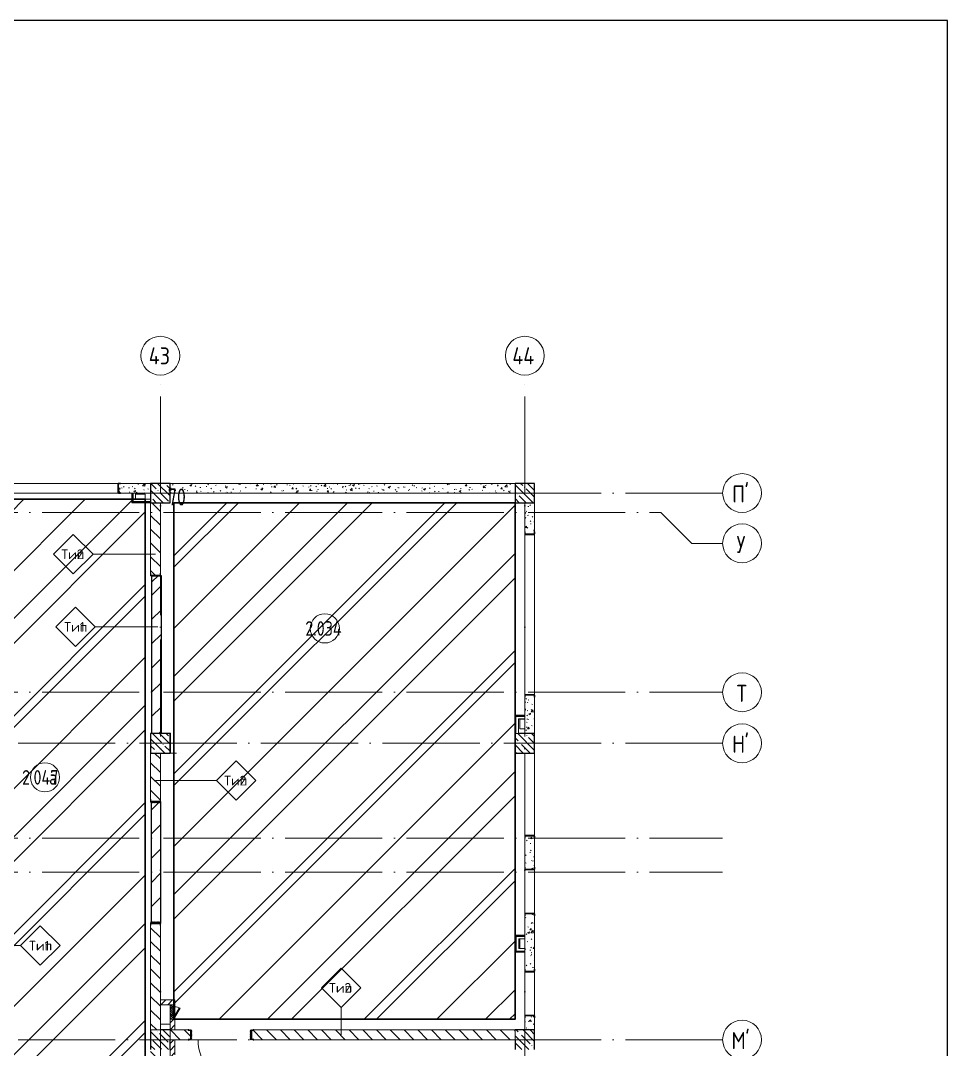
# Model space of a CAD drawing. Header units: millimetres. Extents: x -68946 to 690821, y -552984 to 293768.
# Drawn here: x 171082 to 190155, y -73660 to -52486 of the extents above; entities that cross this region are included whole.
import ezdxf

# ---------------------------------------------------------------- set-up
doc = ezdxf.new("R2010")
doc.units = ezdxf.units.MM
doc.linetypes.add('ADSK_Линия сетки', pattern=[2500, 2000, -250, 0, -250])
doc.linetypes.add('ADSK_Скрыто', pattern=[600, 300, -300])
for name, color, linetype, lineweight in [('0) блоки', 250, 'Continuous', 25), ('1.2) Стяжка 6 вып.', 30, 'Continuous', 30), ('1.3) Звуко-изол           6 вып.', 90, 'Continuous', 30), ('1.4) Стяжка 6 вып.', 30, 'Continuous', 30), ('A-AREA-____-IDEN', 250, 'Continuous', 9), ('A-DETL-GENF-OTLN', 250, 'Continuous', 5), ('A-DOOR-____-MCUT', 250, 'Continuous', 5), ('A-DOOR-____-OTLN', 250, 'Continuous', 5), ('A-FLOR-____-OTLN', 250, 'Continuous', 9), ('A-WALL-____-IDEN', 250, 'Continuous', 9), ('A-WALL-____-MCUT', 250, 'Continuous', 13), ('A-WALL-____-PATT', 250, 'Continuous', 13), ('A-WALL-FNSH-MCUT', 250, 'Continuous', 13), ('G-____-____-SYMB', 250, 'ADSK_Скрыто', 9), ('I-WALL-____-OTLN', 250, 'Continuous', 9), ('S-COLS-____-MCUT', 250, 'Continuous', 25), ('S-COLS-____-OTLN', 250, 'Continuous', 9), ('S-GRID-____-IDEN', 250, 'Continuous', 9), ('S-GRID-____-OTLN', 250, 'Continuous', 9)]:
    doc.layers.add(name, color=color, linetype=linetype, lineweight=lineweight)
doc.styles.add('GOST Common', font='', dxfattribs={"width": 0.9, "height": 350})
doc.styles.add('GOST Common_2', font='', dxfattribs={"width": 0.8, "height": 350})
doc.styles.add('ISOCPEUR', font='isocpeur.ttf', dxfattribs={"width": 0.8, "height": 100})
doc.styles.add('ISOCPEUR_3', font='isocpeur.ttf', dxfattribs={"height": 250})
doc.styles.get('GOST Common').set_extended_font_data('GOST Common')
doc.styles.get('GOST Common_2').set_extended_font_data('GOST Common')
pattern_1 = [(135, (28708.77, -120984.93), (-141.42136, -141.42136), [])]
pattern_2 = [(45, (28708.77, -120984.93), (-70.71068, 70.71068), [])]
pattern_3 = [(135, (28708.77, -120984.93), (-142.5612, -142.5612), []), (135, (28851.33, -120984.93), (-142.5612, -142.5612), [252.016, -50.403, 3.353, -47.05])]
pattern_4 = [(50, (28708.77, -120984.93), (364.36793, -31.8783), [38.1, -419.1]), (355, (28708.77, -120984.93), (-70.48585, 382.1133), [30.48, -335.28]), (100.451, (28739.14, -120987.6), (293.885, 350.2334), [32.38, -356.18]), (46.184, (28708.77, -120883.33), (542.1585, -84.0858), [57.15, -628.65]), (96.636, (28753.95, -120890.34), (474.8049, 494.8554), [48.57, -534.27]), (351.184, (28708.8, -120883.33), (474.8102, 494.85), [45.72, -502.92]), (21, (28759.57, -120908.73), (303.22847, -204.53046), [38.1, -419.1]), (326, (28759.57, -120908.73), (123.6039, 368.37604), [30.48, -335.28]), (71.451, (28784.84, -120925.78), (426.8341, 163.8427), [32.38, -356.18]), (37.5, (28708.77, -120984.93), (6.17665, 169.11015), [16.764, -314.452, 16.764, -323.596, -336.55]), (37.5, (28708.77, -120984.93), (6.17665, 169.11015), [-671.576, 16.764, -319.786]), (7.5, (28708.77, -120984.93), (133.63888, 200.3615), [16.764, -177.292, 16.764, -306.832, -128.27]), (7.5, (28708.77, -120984.93), (133.63888, 200.3615), [-517.652, 16.764, -111.506]), (327.5, (28595.49, -120984.93), (271.18182, -11.45836), [16.764, -110.236, 16.764, -379.476, -525.78]), (327.5, (28595.49, -120984.93), (271.18182, -11.45836), [-523.24, 16.764, -509.016]), (317.5, (28544.7, -120984.93), (296.2585, 50.85285), [16.764, -148.336, 16.764, -246.38, -373.38]), (317.5, (28544.7, -120984.93), (296.2585, 50.85285), [-428.244, 16.764, -356.616])]

# ---------------------------------------------------------------- blocks, each defined once
blk = doc.blocks.new('Дверь_СКБ_2Ст_Фрамуга2 - Н_ВВ-3_2500x2600h_Учебные помещения_Фрамуга слева-42054644-АР1_Кладочный план 2 этажа С2и3')
at = {"layer": 'A-DOOR-____-OTLN'}
h = blk.add_hatch(dxfattribs=at)
h.set_pattern_fill('FP_5', color=256, style=0, pattern_type=2)
h.set_pattern_definition([(45, (-1071.384, 164.685), (-14.1421, 14.1421), []), (135, (-1071.384, 164.685), (-14.1421, -14.1421), [])])
h.paths.add_polyline_path([(-1237.5, -100), (-1212.5, -100), (-1212.5, 100), (-1237.5, 100)])
h = blk.add_hatch(dxfattribs=at)
h.set_pattern_fill('FP_4', color=256, style=0, pattern_type=2)
h.set_pattern_definition([(135, (1051.41, 164.685), (-14.1421, -14.1421), []), (225, (1051.41, 164.685), (14.1421, -14.1421), [])])
h.paths.add_polyline_path([(1237.5, -100), (1262.5, -100), (1262.5, 100), (1237.5, 100)])
blk = doc.blocks.new('Дверь_СКБ_1Ст_Фрамуга1 - Н_ВВ-9_2_1250x2600h_Лаборантская 2-42764460-АР1_Кладочный план 2 этажа С2и3')
at = {"layer": 'A-DOOR-____-OTLN'}
h = blk.add_hatch(dxfattribs=at)
h.set_pattern_fill('FP_9', color=256, style=0, pattern_type=2)
h.set_pattern_definition([(45, (-446.384, 164.685), (-14.1421, 14.1421), []), (135, (-446.384, 164.685), (-14.1421, -14.1421), [])])
h.paths.add_polyline_path([(-588, 100), (-613, 100), (-613, -100), (-588, -100)])
h = blk.add_hatch(dxfattribs=at)
h.set_pattern_fill('FP_8', color=256, style=0, pattern_type=2)
h.set_pattern_definition([(135, (1676.41, 164.685), (-14.14214, -14.14214), []), (225, (1676.41, 164.685), (14.14214, -14.14214), [])])
h.paths.add_polyline_path([(612, 100), (612, -100), (637, -100), (637, 100)])
at = {"layer": 'A-DOOR-____-OTLN', "color": 255}
blk.add_arc((-463, 100), 950, 360, 90, dxfattribs=at)
blk = doc.blocks.new('BSC_Колонна _Прямоугольная - 400x400-31495037-АР1_Кладочный план 2 этажа С2и3')
at = {"layer": 'S-COLS-____-OTLN', "lineweight": 5}
h = blk.add_hatch(dxfattribs=at)
h.set_pattern_fill('FP_66', color=256, style=0, pattern_type=2)
h.set_pattern_definition([(135, (-145250, -58775), (-142.56192, -142.56192), []), (135, (-145107.44, -58775), (-142.56192, -142.56192), [252.016, -50.403, 3.353, -47.05])])
h.paths.add_polyline_path([(-200, -200), (200, -200), (200, 200), (-200, 200), (-200, 183)])
at = {"layer": 'S-COLS-____-MCUT'}
for p, q in [((200, 200), (-200, 200)), ((-200, 200), (-200, -200)), ((200, -200), (200, 200)), ((-200, -200), (200, -200))]:
    blk.add_line(p, q, dxfattribs=at)
blk = doc.blocks.new('BSC_Колонна _Прямоугольная - 400x400-V26-АР1_Кладочный план 2 этажа С2и3')
at = {"layer": 'S-COLS-____-OTLN', "lineweight": 5}
h = blk.add_hatch(dxfattribs=at)
h.set_pattern_fill('FP_67', color=256, style=0, pattern_type=2)
h.set_pattern_definition([(135, (-152750, -58775), (-142.56192, -142.56192), []), (135, (-152607.44, -58775), (-142.56192, -142.56192), [252.016, -50.403, 3.353, -47.05])])
h.paths.add_polyline_path([(-200, -200), (200, -200), (200, 200), (-200, 200)])
at = {"layer": 'S-COLS-____-MCUT'}
for p, q in [((200, 200), (-200, 200)), ((-200, 200), (-200, -200)), ((200, -200), (200, 200)), ((-200, -200), (200, -200))]:
    blk.add_line(p, q, dxfattribs=at)
blk = doc.blocks.new('BSC_Колонна _Прямоугольная - 400x400-V27-АР1_Кладочный план 2 этажа С2и3')
at = {"layer": 'S-COLS-____-OTLN', "lineweight": 5}
h = blk.add_hatch(dxfattribs=at)
h.set_pattern_fill('FP_68', color=256, style=0, pattern_type=2)
h.set_pattern_definition([(135, (-145250, -53625), (-142.56192, -142.56192), []), (135, (-145107.44, -53625), (-142.56192, -142.56192), [252.016, -50.403, 3.353, -47.05])])
h.paths.add_polyline_path([(-200, -200), (200, -200), (200, 200), (-200, 200)])
at = {"layer": 'S-COLS-____-MCUT'}
for p, q in [((200, 200), (-200, 200)), ((-200, 200), (-200, -200)), ((200, -200), (200, 200)), ((-200, -200), (200, -200))]:
    blk.add_line(p, q, dxfattribs=at)
blk = doc.blocks.new('ADSK_КолоннаНесущая_Швеллер_Гнутый_ГОСТ 8278-83 - 200х50х4_таб_1 2-38569602-АР1_Кладочный план 2 этажа С2и3')
at = {"layer": 'S-COLS-____-MCUT'}
for p, q in [((-10.1, 90), (-10.1, -90)), ((-6.1, -90), (-6.1, 90)), ((39.9, 100), (-0.1, 100)), ((-0.1, 96), (39.9, 96)), ((39.9, 96), (39.9, 100)), ((39.9, -96), (-0.1, -96)), ((-0.1, -100), (39.9, -100)), ((39.9, -100), (39.9, -96))]:
    blk.add_line(p, q, dxfattribs=at)
for centre, radius, start, end in [((-0.1, 90), 10, 90, 180), ((-0.1, 90), 6, 90, 180), ((-0.1, -90), 10, 180, 270), ((-0.1, -90), 6, 180, 270)]:
    blk.add_arc(centre, radius, start, end, dxfattribs=at)
blk = doc.blocks.new('ADSK_КолоннаНесущая_Швеллер_Гнутый_ГОСТ 8278-83 - 200х50х4_таб_1 2-V41-АР1_Кладочный план 2 этажа С2и3')
at = {"layer": 'S-COLS-____-MCUT'}
for p, q in [((-10.1, 90), (-10.1, -90)), ((-6.1, -90), (-6.1, 90)), ((39.9, 100), (-0.1, 100)), ((-0.1, 96), (39.9, 96)), ((39.9, 96), (39.9, 100)), ((39.9, -96), (-0.1, -96)), ((-0.1, -100), (39.9, -100)), ((39.9, -100), (39.9, -96))]:
    blk.add_line(p, q, dxfattribs=at)
for centre, radius, start, end in [((-0.1, 90), 10, 90, 180), ((-0.1, 90), 6, 90, 180), ((-0.1, -90), 10, 180, 270), ((-0.1, -90), 6, 180, 270)]:
    blk.add_arc(centre, radius, start, end, dxfattribs=at)
blk = doc.blocks.new('ADSK_КолоннаНесущая_Швеллер_Гнутый_ГОСТ 8278-83 - 200х50х4_таб_1 2-V42-АР1_Кладочный план 2 этажа С2и3')
at = {"layer": 'S-COLS-____-MCUT'}
for p, q in [((-6, -90), (-6, 90)), ((0, 96), (40, 96)), ((40, 100), (20, 100)), ((40, 96), (40, 100)), ((40, -96), (0, -96)), ((20, -100), (40, -100)), ((40, -100), (40, -96))]:
    blk.add_line(p, q, dxfattribs=at)
for centre, radius, start, end in [((0, 90), 10, 90.3368, 180), ((0, 90), 6, 90, 180), ((0, -90), 10, 180, 270), ((0, -90), 6, 180, 270)]:
    blk.add_arc(centre, radius, start, end, dxfattribs=at)
blk = doc.blocks.new('ADSK_КолоннаНесущая_Швеллер_Гнутый_ГОСТ 8278-83 - 200х50х4_таб_1 2-38815029-АР1_Кладочный план 2 этажа С2и3')
at = {"layer": 'S-COLS-____-MCUT'}
for p, q in [((-6.1, -90), (-6.1, 90)), ((-0.1, 96), (39.9, 96)), ((39.9, 100), (19.9, 100)), ((39.9, 96), (39.9, 100)), ((39.9, -96), (-0.1, -96)), ((19.9, -100), (39.9, -100)), ((39.9, -100), (39.9, -96))]:
    blk.add_line(p, q, dxfattribs=at)
for centre, radius, start, end in [((-0.1, 90), 10, 90, 180), ((-0.1, 90), 6, 90, 180), ((-0.1, -90), 10, 180, 270), ((-0.1, -90), 6, 180, 270)]:
    blk.add_arc(centre, radius, start, end, dxfattribs=at)
blk = doc.blocks.new('ADSK_КолоннаНесущая_Швеллер_Гнутый_ГОСТ 8278-83 - 200х50х4_таб_1 2-38815031-АР1_Кладочный план 2 этажа С2и3')
at = {"layer": 'S-COLS-____-MCUT'}
for p, q in [((-6.1, -90), (-6.1, 90)), ((-0.1, 96), (39.9, 96)), ((39.9, 100), (19.9, 100)), ((39.9, 96), (39.9, 100)), ((39.9, -96), (-0.1, -96)), ((19.9, -100), (39.9, -100)), ((39.9, -100), (39.9, -96))]:
    blk.add_line(p, q, dxfattribs=at)
for centre, radius, start, end in [((-0.1, 90), 10, 90, 180), ((-0.1, 90), 6, 90, 180), ((-0.1, -90), 10, 180, 270), ((-0.1, -90), 6, 180, 270)]:
    blk.add_arc(centre, radius, start, end, dxfattribs=at)
blk = doc.blocks.new('АР_Люк - ЛРС_ВК_300х400_внутренний_RAL 9003-V63-АР1_Кладочный план 2 этажа С2и3')
at = {"layer": 'A-DOOR-____-OTLN'}
h = blk.add_hatch(dxfattribs=at)
h.set_pattern_fill('FP_88', color=256, style=0, pattern_type=2)
h.set_pattern_definition([(45, (125, 0), (-22.6274, 22.6274), [])])
h.paths.add_polyline_path([(275, -50), (275, 50), (-25, 50), (-25, -50)])
at = {"layer": 'A-DETL-GENF-OTLN'}
for p, q in [((275, 50), (-25, 50)), ((-25, 50), (-25, -50)), ((275, -50), (275, 50)), ((-25, -50), (275, -50))]:
    blk.add_line(p, q, dxfattribs=at)
at = {"layer": 'A-DOOR-____-MCUT'}
for p, q in [((20, 50), (-15, 50)), ((-15, 50), (-15, 30)), ((-15, 30), (20, 30)), ((20, 30), (20, 50)), ((48, 155), (38, 138)), ((38, 138), (220, 33)), ((230, 50), (48, 155)), ((220, 33), (230, 50)), ((265, 50), (230, 50)), ((230, 50), (230, 30)), ((230, 30), (265, 30)), ((265, 30), (265, 50))]:
    blk.add_line(p, q, dxfattribs=at)
blk.add_arc((230, 50), 210, 150, 180, dxfattribs=at)
blk = doc.blocks.new('Ось сетки - Круг_Ø8 мм-39983606-АР1_Кладочный план 2 этажа С2и3')
at = {"layer": 'S-GRID-____-IDEN'}
for start, end in [(360, 180), (180, 360)]:
    blk.add_arc((0, 0), 4, start, end, dxfattribs=at)
blk = doc.blocks.new('AAR_СКБ_Марка_Помещения_мал - Номер-28977439-АР1_Кладочный план 2 этажа С2и3')
at = {"layer": 'A-AREA-____-IDEN'}
blk.add_circle((-0.03, 0), 3, dxfattribs=at)
blk = doc.blocks.new('ADSK_Марка_Стена - Типоразмер_ADSK_Марка-30564887-АР1_Кладочный план 2 этажа С2и3')
at = {"layer": 'A-WALL-____-IDEN'}
for p, q in [((-0.16, 4.37), (-4.21, 0.31)), ((3.9, 0.31), (-0.16, 4.37)), ((-4.21, 0.31), (-0.16, -3.74)), ((-0.16, -3.74), (3.9, 0.31))]:
    blk.add_line(p, q, dxfattribs=at)

msp = doc.modelspace()

# ---------------------------------------------------------------- hatches: boundary and pattern name
at = {"layer": '0) блоки'}
h = msp.add_hatch(dxfattribs=at)
h.set_pattern_fill('ANSI31', color=256, scale=111)
h.set_pattern_definition([(45, (16441.18, -120974.93), (-249.2021, 249.2021), [])])
h.paths.add_polyline_path([(173779.0691, -67149.9336), (173979.091, -67149.9336), (173978.7722, -63909.9336), (173778.7503, -63909.9336)])
h = msp.add_hatch(dxfattribs=at)
h.set_pattern_fill('ANSI31', color=256, scale=111)
h.set_pattern_definition([(45, (16431.2, -124894.93), (-249.2021, 249.2021), [])])
h.paths.add_polyline_path([(173769.091, -71069.9347), (173969.1129, -71069.9347), (173968.7942, -68555.9347), (173768.7722, -68555.9347)])
at = {"layer": '1.2) Стяжка 6 вып.', "lineweight": 30}
h = msp.add_hatch(dxfattribs=at)
h.set_pattern_fill('ANSI31', color=256, scale=333)
h.paths.add_polyline_path([(169291.2284, -96259.1767), (165508.7722, -96259.1767), (165508.7722, -93602.6434), (169291.2284, -93602.6434), (169291.2284, -62334.9342), (173645.6397, -62334.9342), (173645.6397, -120759.9342), (169291.2284, -120759.9342), (169291.2284, -110384.8106), (165558.7722, -110384.8106), (165558.7722, -108329.9376), (169291.2284, -108329.9376)])
h = msp.add_hatch(dxfattribs=at)
h.set_pattern_fill('ANSI31', color=256, scale=333)
h.paths.add_polyline_path([(181258.7722, -62409.9342), (174238.7722, -62409.9342), (174238.7722, -73039.9347), (181258.7722, -73039.9347)])
at = {"layer": '1.3) Звуко-изол           6 вып.', "lineweight": 30}
h = msp.add_hatch(dxfattribs=at)
h.set_pattern_fill('ANSI31', color=256, scale=500)
h.paths.add_polyline_path([(169291.2284, -96259.1767), (165508.7722, -96259.1767), (165508.7722, -93602.6434), (169291.2284, -93602.6434), (169291.2284, -62334.9342), (173645.6397, -62334.9342), (173645.6397, -120759.9342), (169291.2284, -120759.9342), (169291.2284, -110384.8106), (165558.7722, -110384.8106), (165558.7722, -108329.9376), (169291.2284, -108329.9376)])
h = msp.add_hatch(dxfattribs=at)
h.set_pattern_fill('ANSI31', color=256, scale=500)
h.paths.add_polyline_path([(181258.7722, -62409.9342), (174238.7722, -62409.9342), (174238.7722, -73039.9347), (181258.7722, -73039.9347)])
at = {"layer": '1.4) Стяжка 6 вып.', "lineweight": 30}
h = msp.add_hatch(dxfattribs=at)
h.set_pattern_fill('ANSI32', color=256, scale=333)
h.paths.add_polyline_path([(169291.2284, -96259.1767), (165508.7722, -96259.1767), (165508.7722, -93602.6434), (169291.2284, -93602.6434), (169291.2284, -62334.9342), (173645.6397, -62334.9342), (173645.6397, -120759.9342), (169291.2284, -120759.9342), (169291.2284, -110384.8106), (165558.7722, -110384.8106), (165558.7722, -108329.9376), (169291.2284, -108329.9376)])
h = msp.add_hatch(dxfattribs=at)
h.set_pattern_fill('ANSI32', color=256, scale=333)
h.paths.add_polyline_path([(181258.7722, -62409.9342), (174238.7722, -62409.9342), (174238.7722, -73039.9347), (181258.7722, -73039.9347)])
at = {"layer": 'A-WALL-____-PATT', "lineweight": 15}
h = msp.add_hatch(dxfattribs=at)
h.set_pattern_fill('FP_83', color=256, style=0, pattern_type=2)
h.set_pattern_definition(pattern_4)
h.paths.add_polyline_path([(169157.7503, -62209.9342), (169787.7717, -62209.9342), (169787.7717, -62009.9342), (169157.7503, -62009.9342), (169157.7503, -62027.0009)])
h.paths.add_polyline_path([(173087.7717, -62209.9342), (173758.7503, -62209.9342), (173758.7503, -62009.9342), (173087.7717, -62009.9342)])
h = msp.add_hatch(dxfattribs=at)
h.set_pattern_fill('FP_83', color=256, style=0, pattern_type=2)
h.set_pattern_definition(pattern_4)
h.paths.add_polyline_path([(181258.7503, -62209.9342), (181258.7503, -62009.9342), (174158.7722, -62009.9342), (174158.7722, -62209.9342), (176351.0951, -62209.9342)])
h = msp.add_hatch(dxfattribs=at)
h.set_pattern_fill('FP_1', color=256, style=0, pattern_type=2)
h.set_pattern_definition(pattern_1)
h.paths.add_polyline_path([(173958.7722, -63909.9336), (173958.7722, -62409.9342), (173758.7722, -62409.9342), (173758.7722, -63909.9336), (173778.7503, -63909.9336)])
h = msp.add_hatch(dxfattribs=at)
h.set_pattern_fill('FP_83', color=256, style=0, pattern_type=2)
h.set_pattern_definition(pattern_4)
h.paths.add_polyline_path([(181658.7503, -67159.9342), (181658.7503, -66359.9347), (181458.7503, -66359.9347), (181458.7503, -67159.9342)])
h.paths.add_polyline_path([(181658.7503, -63059.9347), (181658.7503, -62409.9342), (181458.7503, -62409.9342), (181458.7503, -63059.9347)])
h = msp.add_hatch(dxfattribs=at)
h.set_pattern_fill('FP_12', color=256, style=0, pattern_type=2)
h.set_pattern_definition([(45, (28708.77, -120984.93), (-251.4472, 251.4472), []), (45, (28708.77, -120603.93), (-251.4472, 251.4472), [])])
h.paths.add_polyline_path([(174168.7722, -64029.9336), (174168.7722, -63909.9336), (173778.7503, -63909.9336), (173778.7503, -64029.9336), (174028.7503, -64029.9336)])
h = msp.add_hatch(dxfattribs=at)
h.set_pattern_fill('FP_1', color=256, style=0, pattern_type=2)
h.set_pattern_definition(pattern_1)
h.paths.add_polyline_path([(173958.7722, -73259.9342), (173958.7722, -71059.9347), (173758.7722, -71059.9347), (173758.7722, -73259.9342)])
h.paths.add_polyline_path([(173958.7722, -68559.9347), (173958.7722, -67559.9342), (173758.7722, -67559.9342), (173758.7722, -68559.9347)])
h = msp.add_hatch(dxfattribs=at)
h.set_pattern_fill('FP_83', color=256, style=0, pattern_type=2)
h.set_pattern_definition(pattern_4)
h.paths.add_polyline_path([(181458.7503, -73259.9342), (181658.7503, -73259.9342), (181658.7503, -72959.9347), (181458.7503, -72959.9347)])
h.paths.add_polyline_path([(181658.7503, -72059.9347), (181658.7503, -70859.9347), (181458.7503, -70859.9347), (181458.7503, -72059.9347)])
h.paths.add_polyline_path([(181658.7503, -69959.9347), (181658.7503, -69259.9342), (181458.7503, -69259.9342), (181458.7503, -69959.9347)])
h = msp.add_hatch(dxfattribs=at)
h.set_pattern_fill('FP_16', color=94, style=0, pattern_type=2)
h.set_pattern_definition(pattern_2)
h.paths.add_polyline_path([(174158.7722, -72739.9347), (174258.7722, -72739.9347), (174258.7722, -72639.9347), (173958.7509, -72639.9347), (173958.7509, -72739.9347)])
h = msp.add_hatch(dxfattribs=at)
h.set_pattern_fill('FP_16', color=94, style=0, pattern_type=2)
h.set_pattern_definition(pattern_2)
h.paths.add_polyline_path([(174214.3859, -73259.9342), (174258.7722, -73259.9342), (174258.7722, -73029.9347), (174238.7722, -73029.9347), (174238.7722, -72994.9347), (174258.7722, -72994.9347), (174241.4517, -72984.9347), (174258.7722, -72954.9347), (174258.7722, -72784.9347), (174238.7722, -72784.9347), (174238.7722, -72749.9347), (174258.7722, -72749.9347), (174258.7722, -72739.9347), (174158.7722, -72739.9347), (174158.7722, -73259.9342)])
h = msp.add_hatch(dxfattribs=at)
h.set_pattern_fill('FP_1', color=256, style=0, pattern_type=2)
h.set_pattern_definition(pattern_1)
h.paths.add_polyline_path([(175833.7722, -73459.9342), (181258.7503, -73459.9342), (181258.7503, -73259.9342), (175833.7722, -73259.9342)])
h.paths.add_polyline_path([(174158.7503, -73459.9342), (174583.7722, -73459.9342), (174583.7722, -73259.9342), (174158.7503, -73259.9342)])
h = msp.add_hatch(dxfattribs=at)
h.set_pattern_fill('FP_16', color=94, style=0, pattern_type=2)
h.set_pattern_definition(pattern_2)
h.paths.add_polyline_path([(174238.7722, -74059.9347), (174258.7722, -74059.9347), (174258.7722, -74049.9347), (174238.7722, -74049.9347), (174238.7722, -74014.9347), (174258.7722, -74014.9347), (174241.4517, -74004.9347), (174258.7722, -73974.9347), (174258.7722, -73804.9347), (174238.7722, -73804.9347), (174238.7722, -73769.9347), (174258.7722, -73769.9347), (174258.7722, -73459.9342), (174158.7722, -73459.9342), (174158.7722, -74059.9347), (174214.3859, -74059.9347)])
h = msp.add_hatch(dxfattribs=at)
h.set_pattern_fill('FP_1', color=256, style=0, pattern_type=2)
h.set_pattern_definition(pattern_1)
h.paths.add_polyline_path([(173958.7722, -75609.9347), (173958.7722, -75409.9352), (173758.7722, -75409.9352), (173758.7722, -75609.9347)])
h.paths.add_polyline_path([(173758.7722, -74159.9352), (173958.7722, -74159.9352), (173958.7722, -73659.9342), (173758.7722, -73659.9342), (173758.7722, -74129.9352)])
at = {"layer": 'S-COLS-____-OTLN', "lineweight": 5}
h = msp.add_hatch(dxfattribs=at)
h.set_pattern_fill('FP_40', color=256, style=0, pattern_type=2)
h.set_pattern_definition(pattern_3)
h.paths.add_polyline_path([(181258.7722, -67559.9342), (181658.7722, -67559.9342), (181658.7722, -67159.9342), (181258.7722, -67159.9342)])
h = msp.add_hatch(dxfattribs=at)
h.set_pattern_fill('FP_40', color=256, style=0, pattern_type=2)
h.set_pattern_definition(pattern_3)
h.paths.add_polyline_path([(174158.7722, -73659.9342), (174158.7722, -73259.9342), (173758.7722, -73259.9342), (173758.7722, -73659.9342), (173958.7722, -73659.9342)])
h = msp.add_hatch(dxfattribs=at)
h.set_pattern_fill('FP_40', color=256, style=0, pattern_type=2)
h.set_pattern_definition(pattern_3)
h.paths.add_polyline_path([(181658.7722, -73659.9342), (181658.7722, -73259.9342), (181258.7722, -73259.9342), (181258.7722, -73659.9342)])

# ---------------------------------------------------------------- linework, layer by layer
at = {"color": 1}
msp.add_lwpolyline([(190155.0591, -52485.6421), (142508.7722, -52485.6421), (142508.7722, -125419.5315), (190155.0591, -125419.5315)], close=True, dxfattribs=at)
at = {"layer": '0) блоки'}
for points in [[(173779.0691, -67149.9336), (173979.091, -67149.9336), (173978.7722, -63909.9336), (173778.7503, -63909.9336)], [(173769.091, -71069.9347), (173969.1129, -71069.9347), (173968.7942, -68555.9347), (173768.7722, -68555.9347)]]:
    msp.add_lwpolyline(points, close=True, dxfattribs=at)
at = {"layer": '1.2) Стяжка 6 вып.', "lineweight": 30}
for points in [[(169291.2284, -110384.8106), (165558.7722, -110384.8106), (165558.7722, -108329.9376), (169291.2284, -108329.9376), (169291.2284, -96259.1767), (165508.7722, -96259.1767), (165508.7722, -93602.6434), (169291.2284, -93602.6434), (169291.2284, -62334.9342), (173645.6397, -62334.9342), (173645.6397, -120759.9342), (169291.2284, -120759.9342)], [(181258.7722, -62409.9342), (174238.7722, -62409.9342), (174238.7722, -73039.9347), (181258.7722, -73039.9347)]]:
    msp.add_lwpolyline(points, close=True, dxfattribs=at)
at = {"layer": 'A-FLOR-____-OTLN'}
for p, q in [((173448.7503, -62234.9342), (173648.7503, -62234.9342)), ((173648.7503, -62234.9342), (173648.7503, -62334.9342)), ((181358.7722, -67059.8148), (181358.7722, -66859.8148)), ((181358.7722, -66859.8148), (181458.7503, -66859.8148)), ((181458.7503, -67059.8148), (181358.7722, -67059.8148)), ((181358.7503, -71584.6186), (181358.7503, -71384.9342)), ((181358.7503, -71384.9342), (181458.7503, -71384.9342)), ((174158.5637, -72739.9347), (174158.5637, -73139.9353)), ((174158.5637, -73139.9353), (173958.7722, -73139.9353))]:
    msp.add_line(p, q, dxfattribs=at)
at = {"layer": 'A-WALL-____-IDEN'}
for p, q in [((173858.7722, -63467.6327), (172573.1472, -63467.6327)), ((173903.7503, -64962.9504), (172618.1253, -64962.9504)), ((173858.7722, -68126.1561), (175113.1472, -68126.1561)), ((169098.7722, -71523.9589), (171082.1794, -71523.9589)), ((177677.4577, -73359.9342), (177677.4577, -72796.0809))]:
    msp.add_line(p, q, dxfattribs=at)
at = {"layer": 'A-WALL-____-MCUT', "color": 7, "lineweight": 15}
for p, q in [((173758.7503, -62009.9342), (173087.7717, -62009.9342)), ((173087.7717, -62009.9342), (173087.7717, -62209.9342)), ((181258.7503, -62009.9342), (174158.7722, -62009.9342)), ((173087.7717, -62209.9342), (173758.7503, -62209.9342)), ((174158.7722, -62209.9342), (181258.7503, -62209.9342)), ((173758.7722, -62409.9342), (173758.7722, -63909.9336)), ((173958.7722, -63909.9336), (173958.7722, -62409.9342)), ((181458.7503, -62409.9342), (181458.7503, -63059.9347)), ((181658.7503, -63059.9347), (181658.7503, -62409.9342)), ((181458.7503, -63059.9347), (181658.7503, -63059.9347)), ((173758.7722, -63909.9336), (173778.7503, -63909.9336)), ((173778.7503, -63909.9336), (173778.7503, -67149.9336)), ((181458.7503, -66359.9347), (181458.7503, -67159.9342)), ((181658.7503, -66359.9347), (181458.7503, -66359.9347)), ((181658.7503, -67159.9342), (181658.7503, -66359.9347)), ((173778.7503, -67149.9336), (174168.7722, -67149.9336)), ((174168.7722, -67149.9336), (174168.7722, -67559.9342)), ((181458.7503, -67159.9342), (181658.7503, -67159.9342)), ((173758.7722, -67559.9342), (173758.7722, -68529.9347)), ((173958.7722, -68529.9347), (173958.7722, -67559.9342)), ((174168.7722, -67559.9342), (174288.7722, -67559.9342)), ((181458.7503, -69259.9342), (181458.7503, -69959.9347)), ((181658.7503, -69259.9342), (181458.7503, -69259.9342)), ((181658.7503, -69959.9347), (181658.7503, -69259.9342)), ((181458.7503, -69959.9347), (181658.7503, -69959.9347)), ((181458.7503, -70859.9347), (181458.7503, -72059.9347)), ((181658.7503, -70859.9347), (181458.7503, -70859.9347)), ((181658.7503, -72059.9347), (181658.7503, -70859.9347)), ((173758.7722, -71089.9347), (173758.7722, -73259.9342)), ((173958.7722, -73259.9342), (173958.7722, -71089.9347)), ((181458.7503, -72059.9347), (181658.7503, -72059.9347)), ((181458.7503, -72959.9347), (181458.7503, -73259.9342)), ((181658.7503, -72959.9347), (181458.7503, -72959.9347)), ((181658.7503, -73259.9342), (181658.7503, -72959.9347)), ((174553.7722, -73259.9342), (174158.7503, -73259.9342)), ((181258.7503, -73259.9342), (175863.7722, -73259.9342)), ((181458.7503, -73259.9342), (181658.7503, -73259.9342)), ((174158.7503, -73459.9342), (174553.7722, -73459.9342)), ((175863.7722, -73459.9342), (181258.7503, -73459.9342))]:
    msp.add_line(p, q, dxfattribs=at)
at = {"layer": 'A-WALL-____-MCUT', "color": 42, "lineweight": 15}
for p, q in [((173386.2367, -62209.9342), (173386.2367, -62397.4342)), ((173758.7722, -62397.4342), (173386.2367, -62397.4342)), ((181264.2503, -67159.9342), (181264.2503, -66796.3148)), ((181458.7732, -66796.3148), (181264.2503, -66796.3148)), ((181258.7722, -67159.9342), (181326.7503, -67159.9342)), ((181271.2503, -71647.1186), (181271.2503, -71322.1186)), ((181458.7732, -71322.1186), (181271.2503, -71322.1186)), ((181458.7509, -71647.1186), (181271.2503, -71647.1186))]:
    msp.add_line(p, q, dxfattribs=at)
at = {"layer": 'A-WALL-____-MCUT', "color": 30, "lineweight": 15}
for p, q in [((173448.7367, -62209.9342), (173398.7367, -62209.9342)), ((173398.7367, -62209.9342), (173398.7367, -62384.9342)), ((173448.7367, -62334.9342), (173448.7367, -62209.9342)), ((173758.7722, -62384.9342), (173398.7367, -62384.9342)), ((173758.7722, -62334.9342), (173448.7367, -62334.9342)), ((181276.7503, -67159.9342), (181276.7503, -66808.8148)), ((181458.7732, -66808.8148), (181276.7503, -66808.8148)), ((181326.7503, -67159.9342), (181326.7503, -66858.8148)), ((181326.7503, -66858.8148), (181458.7732, -66858.8148)), ((181458.7732, -66858.8148), (181458.7732, -66808.8148)), ((181283.7503, -71634.6186), (181283.7503, -71334.6186)), ((181458.7732, -71334.6186), (181283.7503, -71334.6186)), ((181458.7732, -71384.6186), (181458.7732, -71334.6186)), ((181333.7503, -71584.6186), (181333.7503, -71384.6186)), ((181333.7503, -71384.6186), (181458.7732, -71384.6186)), ((181458.7509, -71634.6186), (181283.7503, -71634.6186)), ((181458.7509, -71584.6186), (181333.7503, -71584.6186)), ((181458.7509, -71634.6186), (181458.7509, -71584.6186))]:
    msp.add_line(p, q, dxfattribs=at)
at = {"layer": 'A-WALL-____-MCUT', "lineweight": 15}
for p, q in [((173778.7503, -63909.9336), (173958.7722, -63909.9336)), ((173758.7722, -73259.9342), (173958.7722, -73259.9342)), ((174158.7503, -73259.9342), (174158.7503, -73459.9342)), ((181258.7503, -73459.9342), (181258.7503, -73259.9342))]:
    msp.add_line(p, q, dxfattribs=at)
at = {"layer": 'A-WALL-____-MCUT', "color": 84, "lineweight": 15}
for p, q in [((174258.7722, -72639.9347), (173958.7509, -72639.9347)), ((173958.7509, -72639.9347), (173958.7509, -72739.9347)), ((173958.7509, -72739.9347), (174158.7722, -72739.9347)), ((174158.7722, -72739.9347), (174158.7722, -73259.9342)), ((174258.7722, -72749.9347), (174258.7722, -72639.9347)), ((174258.7722, -72954.9347), (174258.7722, -72784.9347)), ((174258.7722, -73259.9342), (174258.7722, -73029.9347)), ((174158.7722, -73459.9342), (174158.7722, -74059.9347)), ((174258.7722, -73769.9347), (174258.7722, -73459.9342))]:
    msp.add_line(p, q, dxfattribs=at)
at = {"layer": 'A-WALL-FNSH-MCUT', "lineweight": 15}
for p, q in [((173398.7367, -62209.9342), (173373.7367, -62209.9342)), ((173373.7367, -62209.9342), (173373.7367, -62409.9342)), ((173373.7367, -62409.9342), (173758.7722, -62409.9342)), ((181251.7503, -66783.8148), (181251.7503, -67159.9342)), ((181458.7732, -66783.8148), (181251.7503, -66783.8148)), ((181458.7732, -66808.8148), (181458.7732, -66783.8148)), ((181251.7503, -67159.9342), (181258.7722, -67159.9342)), ((181258.7503, -71309.6186), (181258.7503, -71659.6186)), ((181458.7732, -71309.6186), (181258.7503, -71309.6186)), ((181458.7732, -71334.6186), (181458.7732, -71309.6186)), ((181258.7503, -71659.6186), (181458.7509, -71659.6186)), ((181458.7509, -71659.6186), (181458.7509, -71634.6186))]:
    msp.add_line(p, q, dxfattribs=at)
at = {"layer": 'I-WALL-____-OTLN', "lineweight": 15}
for p, q in [((169787.7717, -62009.9342), (173087.7717, -62009.9342)), ((173087.7717, -62209.9342), (169787.7717, -62209.9342)), ((181458.7503, -66359.9347), (181458.7503, -63059.9347)), ((181658.7503, -63059.9347), (181658.7503, -66359.9347)), ((181458.7503, -69259.9342), (181458.7503, -67559.9342)), ((181658.7503, -67559.9342), (181658.7503, -69259.9342)), ((181458.7503, -70859.9347), (181458.7503, -69959.9347)), ((181658.7503, -69959.9347), (181658.7503, -70859.9347)), ((181458.7503, -72959.9347), (181458.7503, -72059.9347)), ((181658.7503, -72059.9347), (181658.7503, -72959.9347))]:
    msp.add_line(p, q, dxfattribs=at)
at = {"layer": 'S-COLS-____-MCUT'}
for p, q in [((181258.7722, -67159.9342), (181258.7722, -67559.9342)), ((181658.7722, -67159.9342), (181326.7503, -67159.9342)), ((181658.7722, -67559.9342), (181658.7722, -67159.9342)), ((181258.7722, -67559.9342), (181658.7722, -67559.9342)), ((173758.7722, -73259.9342), (173758.7722, -73659.9342)), ((174158.7722, -73259.9342), (173958.7722, -73259.9342)), ((181658.7722, -73259.9342), (181258.7722, -73259.9342)), ((181658.7722, -73659.9342), (181658.7722, -73259.9342)), ((174158.7722, -73659.9342), (174158.7722, -73459.9342)), ((181258.7722, -73459.9342), (181258.7722, -73659.9342))]:
    msp.add_line(p, q, dxfattribs=at)
at = {"layer": 'S-COLS-____-OTLN'}
for p, q in [((181264.2503, -67159.9342), (181258.7722, -67159.9342)), ((181276.7503, -67159.9342), (181264.2503, -67159.9342)), ((181326.7503, -67159.9342), (181276.7503, -67159.9342)), ((173958.7722, -73259.9342), (173758.7722, -73259.9342)), ((174158.7722, -73459.9342), (174158.7722, -73259.9342)), ((181258.7722, -73259.9342), (181258.7722, -73459.9342))]:
    msp.add_line(p, q, dxfattribs=at)
at = {"layer": 'S-GRID-____-OTLN', "linetype": 'ADSK_Линия сетки'}
for p, q in [((173958.7722, -124723.7741), (173958.7722, -59782.9296)), ((181458.7722, -124723.7741), (181458.7722, -59782.9296)), ((185529.6518, -62209.9342), (128028.7722, -62209.9342)), ((94022.7944, -62609.9342), (184259.6518, -62609.9342)), ((94022.7944, -66309.9342), (185529.6518, -66309.9342)), ((185529.6518, -67359.9342), (128028.7722, -67359.9342)), ((94022.7944, -69309.9342), (185529.6518, -69309.9342)), ((94022.7944, -70009.9342), (185529.6518, -70009.9342)), ((185529.6518, -73459.9342), (128028.7722, -73459.9342))]:
    msp.add_line(p, q, dxfattribs=at)
at = {"layer": 'S-GRID-____-OTLN'}
for p, q in [((184259.6518, -62609.9342), (184894.6518, -63244.9342)), ((184894.6518, -63244.9342), (185529.6518, -63244.9342))]:
    msp.add_line(p, q, dxfattribs=at)

# ---------------------------------------------------------------- block references
at = {"layer": 'A-AREA-____-IDEN', "xscale": 99.99999999999993, "yscale": 99.99999999999993, "zscale": 99.99999999999993}
for p in [(177345.6587, -64995.1201), (171586.9283, -68059.74)]:
    msp.add_blockref('AAR_СКБ_Марка_Помещения_мал - Номер-28977439-АР1_Кладочный план 2 этажа С2и3', p, dxfattribs=at)
at = {"layer": 'A-DOOR-____-OTLN', "color": 255}
for name, p, rotation in [('Дверь_СКБ_2Ст_Фрамуга2 - Н_ВВ-3_2500x2600h_Учебные помещения_Фрамуга слева-42054644-АР1_Кладочный план 2 этажа С2и3', (173858.7722, -69822.4347), 89.99999999999993), ('Дверь_СКБ_1Ст_Фрамуга1 - Н_ВВ-9_2_1250x2600h_Лаборантская 2-42764460-АР1_Кладочный план 2 этажа С2и3', (175221.2722, -73359.9342), 180)]:
    msp.add_blockref(name, p, dxfattribs=dict(at, rotation=rotation))
at = {"layer": 'A-DOOR-____-OTLN', "color": 250, "rotation": 270}
msp.add_blockref('АР_Люк - ЛРС_ВК_300х400_внутренний_RAL 9003-V63-АР1_Кладочный план 2 этажа С2и3', (174208.7722, -72764.9347), dxfattribs=at)
at = {"layer": 'A-WALL-____-IDEN', "xscale": 99.99999999999993, "yscale": 99.99999999999993, "zscale": 99.99999999999993}
for p in [(172183.0553, -63498.8827), (172228.0334, -64994.2004), (175534.4891, -68157.4061), (171503.5213, -71555.2089), (177693.0827, -72421.614)]:
    msp.add_blockref('ADSK_Марка_Стена - Типоразмер_ADSK_Марка-30564887-АР1_Кладочный план 2 этажа С2и3', p, dxfattribs=at)
at = {"layer": 'S-COLS-____-OTLN'}
for name, p in [('ADSK_КолоннаНесущая_Швеллер_Гнутый_ГОСТ 8278-83 - 200х50х4_таб_1 2-38569602-АР1_Кладочный план 2 этажа С2и3', (173097.8717, -62109.9342)), ('BSC_Колонна _Прямоугольная - 400x400-31495037-АР1_Кладочный план 2 этажа С2и3', (173958.7722, -62209.9342)), ('BSC_Колонна _Прямоугольная - 400x400-V26-АР1_Кладочный план 2 этажа С2и3', (181458.7722, -62209.9342)), ('BSC_Колонна _Прямоугольная - 400x400-V27-АР1_Кладочный план 2 этажа С2и3', (173958.7722, -67359.9342)), ('ADSK_КолоннаНесущая_Швеллер_Гнутый_ГОСТ 8278-83 - 200х50х4_таб_1 2-38815029-АР1_Кладочный план 2 этажа С2и3', (175843.8722, -73359.9342))]:
    msp.add_blockref(name, p, dxfattribs=at)
for name, p, rotation in [('ADSK_КолоннаНесущая_Швеллер_Гнутый_ГОСТ 8278-83 - 200х50х4_таб_1 2-38569602-АР1_Кладочный план 2 этажа С2и3', (181558.7503, -63049.8347), 89.99999999996523), ('ADSK_КолоннаНесущая_Швеллер_Гнутый_ГОСТ 8278-83 - 200х50х4_таб_1 2-V41-АР1_Кладочный план 2 этажа С2и3', (173858.7722, -63899.8336), 90.00000000000044), ('ADSK_КолоннаНесущая_Швеллер_Гнутый_ГОСТ 8278-83 - 200х50х4_таб_1 2-38569602-АР1_Кладочный план 2 этажа С2и3', (181558.7503, -66370.0347), 269.9999999999649), ('ADSK_КолоннаНесущая_Швеллер_Гнутый_ГОСТ 8278-83 - 200х50х4_таб_1 2-V42-АР1_Кладочный план 2 этажа С2и3', (173858.7503, -68549.8347), 90.00000000000044), ('ADSK_КолоннаНесущая_Швеллер_Гнутый_ГОСТ 8278-83 - 200х50х4_таб_1 2-38569602-АР1_Кладочный план 2 этажа С2и3', (181558.7503, -69270.0342), 269.9999999999649), ('ADSK_КолоннаНесущая_Швеллер_Гнутый_ГОСТ 8278-83 - 200х50х4_таб_1 2-38569602-АР1_Кладочный план 2 этажа С2и3', (181558.7503, -69949.8347), 89.99999999996523), ('ADSK_КолоннаНесущая_Швеллер_Гнутый_ГОСТ 8278-83 - 200х50х4_таб_1 2-38569602-АР1_Кладочный план 2 этажа С2и3', (181558.7503, -70870.0347), 269.9999999999649), ('ADSK_КолоннаНесущая_Швеллер_Гнутый_ГОСТ 8278-83 - 200х50х4_таб_1 2-38815029-АР1_Кладочный план 2 этажа С2и3', (173858.7722, -71070.0347), 269.9999999999995), ('ADSK_КолоннаНесущая_Швеллер_Гнутый_ГОСТ 8278-83 - 200х50х4_таб_1 2-38569602-АР1_Кладочный план 2 этажа С2и3', (181558.7503, -72049.8347), 89.99999999996523), ('ADSK_КолоннаНесущая_Швеллер_Гнутый_ГОСТ 8278-83 - 200х50х4_таб_1 2-38569602-АР1_Кладочный план 2 этажа С2и3', (181558.7503, -72970.0347), 269.9999999999649), ('ADSK_КолоннаНесущая_Швеллер_Гнутый_ГОСТ 8278-83 - 200х50х4_таб_1 2-38815031-АР1_Кладочный план 2 этажа С2и3', (174573.6722, -73359.9342), 180)]:
    msp.add_blockref(name, p, dxfattribs=dict(at, rotation=rotation))
at = {"layer": 'S-GRID-____-IDEN', "xscale": 99.99999999999993, "yscale": 99.99999999999993, "zscale": 99.99999999999993}
for p in [(173958.7722, -59382.9296), (181458.7722, -59382.9296)]:
    msp.add_blockref('Ось сетки - Круг_Ø8 мм-39983606-АР1_Кладочный план 2 этажа С2и3', p, dxfattribs=at)
for p, rotation in [((185929.6518, -62209.9342), 89.9999999999998), ((185929.6518, -63244.9342), 269.9999999999994), ((185929.6518, -66309.9342), 269.9999999999994), ((185929.6518, -67359.9342), 89.9999999999998), ((185929.6518, -73459.9342), 89.9999999999998)]:
    msp.add_blockref('Ось сетки - Круг_Ø8 мм-39983606-АР1_Кладочный план 2 этажа С2и3', p, dxfattribs=dict(at, rotation=rotation))

# ---------------------------------------------------------------- texts
at = {"layer": 'A-AREA-____-IDEN', "char_height": 300, "attachment_point": 1, "style": 'ISOCPEUR'}
for s, insert, width in [('2.034', (176940.9195, -64846.4604), 673.4175), ('2.047', (171113.3891, -67911.0802), 673.4175), ('\\fISOCPEUR|b0|i0|c204|p34|;\\W.8;а', (171669.0141, -67911.0802), 166.751)]:
    msp.add_mtext(s, dxfattribs=dict(at, insert=insert, width=width))
at = {"layer": 'A-WALL-____-IDEN', "char_height": 200, "attachment_point": 1, "style": 'ISOCPEUR_3'}
for s, insert, width in [('Тип', (171918.6745, -63369.214), 387.215062), (' 2', (172238.1589, -63369.214), 230.084312), ('Тип', (171979.7526, -64864.5317), 387.215062), (' 1', (172299.237, -64864.5317), 190.801625), ('Тип', (175270.1083, -68027.7374), 387.215062), (' 2', (175589.5927, -68027.7374), 230.084312), ('Тип', (171255.2405, -71425.5403), 387.215062), (' 1', (171574.7249, -71425.5403), 190.801625), ('Тип', (177428.7019, -72291.9454), 387.215062), (' 2', (177748.1863, -72291.9454), 230.084312)]:
    msp.add_mtext(s, dxfattribs=dict(at, insert=insert, width=width))
at = {"layer": 'G-____-____-SYMB', "linetype": 'Continuous', "insert": (174112.7028, -62115.6394), "char_height": 350, "width": 487.426, "attachment_point": 1, "style": 'GOST Common_2'}
msp.add_mtext('70', dxfattribs=at)
at = {"layer": 'S-GRID-____-IDEN', "color": 18, "true_color": 0x000000, "char_height": 350, "attachment_point": 1, "style": 'GOST Common'}
for s, insert, width in [('43', (173719.8916, -59210.3963), 577.215), ('44', (181201.8916, -59210.3963), 620.506125), ("\\fGOST Common|b0|i0|c204|p34|;\\W.9;'", (185980.359, -62052.7086), 137.088562), ('\\fGOST Common|b0|i0|c204|p34|;\\W.9;П', (185724.3747, -62052.7086), 310.253062), ('\\fGOST Common|b0|i0|c204|p34|;\\W.9;У', (185816.3289, -63092.3472), 310.253062), ('\\fGOST Common|b0|i0|c204|p34|;\\W.9;Т', (185816.3289, -66157.3472), 310.253062), ('\\fGOST Common|b0|i0|c204|p34|;\\W.9;Н', (185724.3747, -67202.7086), 310.253062), ("\\fGOST Common|b0|i0|c204|p34|;\\W.9;'", (185980.359, -67202.7086), 137.088562), ("\\fGOST Common|b0|i0|c204|p34|;\\W.9;'", (185995.2747, -73302.7086), 137.088562), ('\\fGOST Common|b0|i0|c204|p34|;\\W.9;М', (185709.5247, -73302.7086), 346.329)]:
    msp.add_mtext(s, dxfattribs=dict(at, insert=insert, width=width))

doc.saveas('drawing.dxf')
